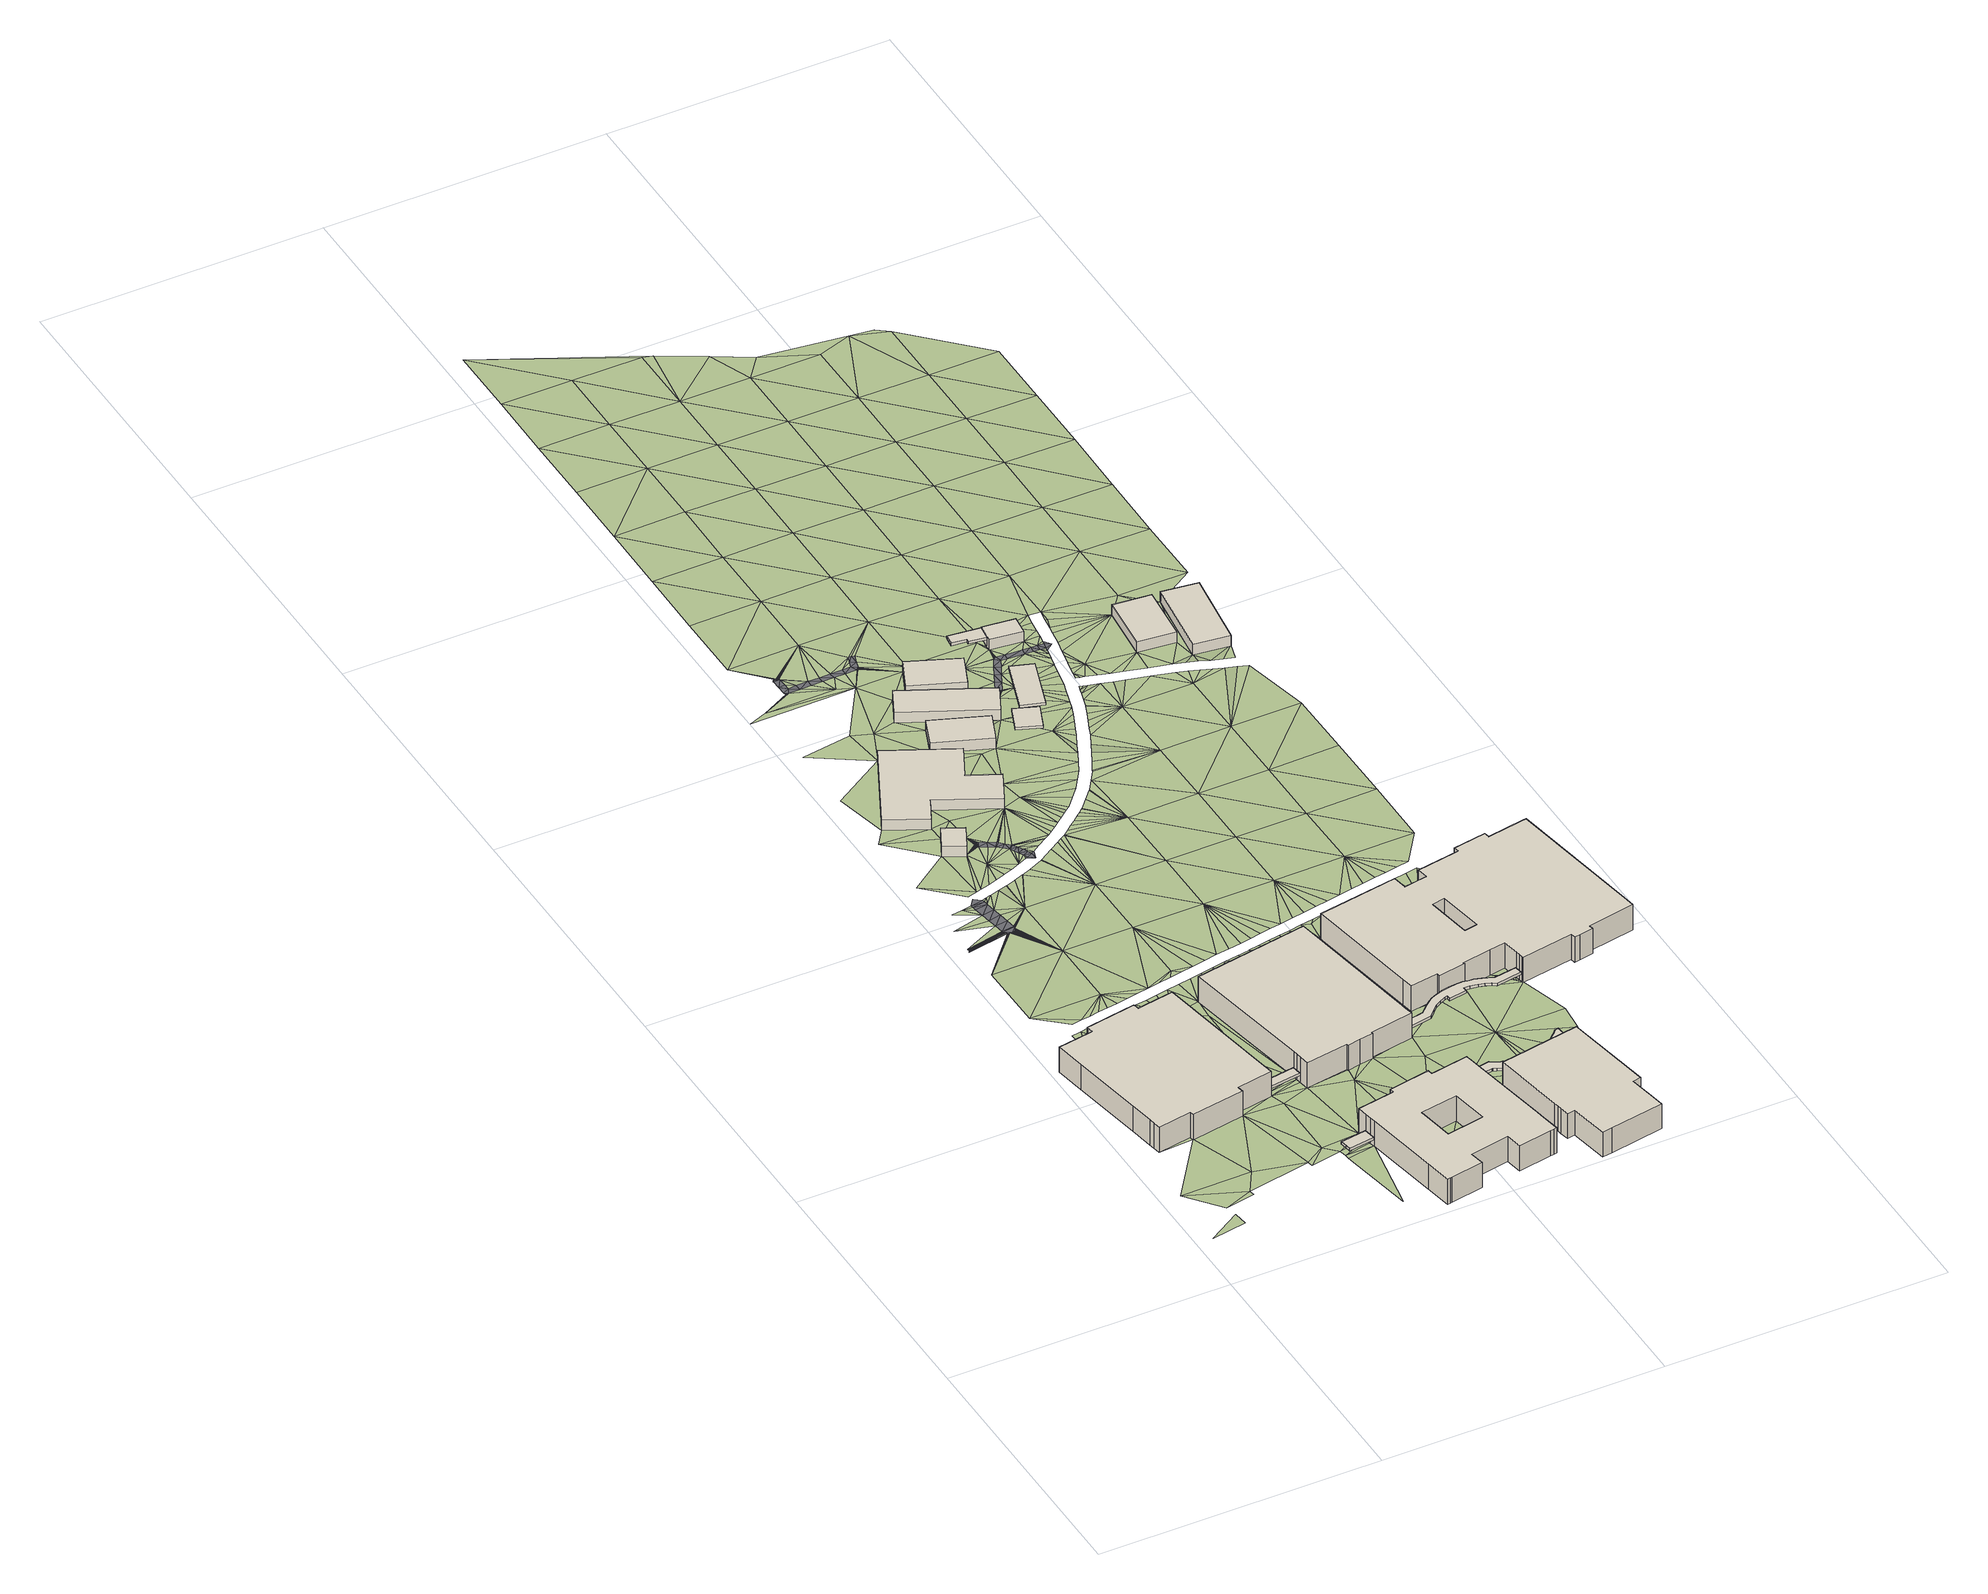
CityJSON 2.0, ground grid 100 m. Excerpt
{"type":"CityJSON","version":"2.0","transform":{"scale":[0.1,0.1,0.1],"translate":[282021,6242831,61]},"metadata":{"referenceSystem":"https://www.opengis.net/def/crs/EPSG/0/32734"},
"CityObjects":{
"building1":{"type":"Building","attributes":{"osm_building":"university","osm_building:levels":"3","osm_address":"Construction Engineering Bellville 7530 Cape Town","plus_code":"4FRW3J9R+9R7","ground_height":63.15,"building_height":9.7,"roof_height":72.85},"geometry":[{"type":"Solid","lod":"1","boundaries":[[[[0,1,2,3]],[[1,4,5,2]],[[4,6,7,5]],[[6,8,9,7]],[[8,10,11,9]],[[10,12,13,11]],[[12,14,15,13]],[[14,16,17,15]],[[16,18,19,17]],[[18,20,21,19]],[[20,22,23,21]],[[22,24,25,23]],[[24,26,27,25]],[[26,28,29,27]],[[28,30,31,29]],[[30,32,33,31]],[[32,34,35,33]],[[34,36,37,35]],[[36,0,3,37]],[[3,2,5,7,9,11,13,15,17,19,21,23,25,27,29,31,33,35,37]],[[36,34,32,30,28,26,24,22,20,18,16,14,12,10,8,6,4,1,0]]]]}]},
"building2":{"type":"Building","attributes":{"osm_building":"roof","osm_building:levels":"1","osm_layer":"1","ground_height":62.9,"bottom_roof_height":65.7,"top_roof_height":66.7},"geometry":[{"type":"Solid","lod":"1","boundaries":[[[[38,39,40,41]],[[39,42,43,40]],[[42,44,45,43]],[[44,46,47,45]],[[46,48,49,47]],[[48,38,41,49]],[[41,40,43,45,47,49]],[[48,46,44,42,39,38]]]]}]},
"building3":{"type":"Building","attributes":{"osm_building":"roof","osm_building:levels":"1","osm_layer":"1","ground_height":63.13,"bottom_roof_height":65.93,"top_roof_height":66.93},"geometry":[{"type":"Solid","lod":"1","boundaries":[[[[50,51,52,53]],[[51,54,55,52]],[[54,56,57,55]],[[56,58,59,57]],[[58,60,61,59]],[[60,50,53,61]],[[53,52,55,57,59,61]],[[60,58,56,54,51,50]]]]}]},
"building4":{"type":"Building","attributes":{"osm_building":"garage","osm_building:levels":"1","plus_code":"4FRW3J9R+VR7","ground_height":62.35,"building_height":4.1,"roof_height":66.45},"geometry":[{"type":"Solid","lod":"1","boundaries":[[[[62,63,64,65]],[[63,66,67,64]],[[66,68,69,67]],[[68,62,65,69]],[[65,64,67,69]],[[68,66,63,62]]]]}]},
"building5":{"type":"Building","attributes":{"osm_building":"university","osm_building:levels":"3","osm_type":"multipolygon","osm_address":"Electrical Engineering Bellville Cape Town","plus_code":"4FRW3J9V+45C","ground_height":63.28,"building_height":9.7,"roof_height":72.98},"geometry":[{"type":"Solid","lod":"1","boundaries":[[[[70,71,72,73]],[[71,74,75,72]],[[74,76,77,75]],[[76,78,79,77]],[[78,80,81,79]],[[80,82,83,81]],[[82,84,85,83]],[[84,86,87,85]],[[86,88,89,87]],[[88,90,91,89]],[[90,92,93,91]],[[92,94,95,93]],[[94,96,97,95]],[[96,98,99,97]],[[98,100,101,99]],[[100,102,103,101]],[[102,104,105,103]],[[104,106,107,105]],[[106,108,109,107]],[[108,110,111,109]],[[110,112,113,111]],[[112,114,115,113]],[[114,116,117,115]],[[116,118,119,117]],[[118,120,121,119]],[[120,122,123,121]],[[122,124,125,123]],[[124,70,73,125]],[[126,127,128,129]],[[127,130,131,128]],[[130,132,133,131]],[[132,126,129,133]],[[73,72,75,77,79,81,83,85,87,89,91,93,95,97,99,101,103,105,107,109,111,113,115,117,119,121,123,125],[129,128,131,133]],[[124,122,120,118,116,114,112,110,108,106,104,102,100,98,96,94,92,90,88,86,84,82,80,78,76,74,71,70],[132,130,127,126]]]]}]},
"building6":{"type":"Building","attributes":{"osm_building":"greenhouse","osm_building:levels":"1","osm_address":"Bellville 7530 Cape Town","plus_code":"4FRW3J9R+XVJ","ground_height":62.22,"building_height":4.1,"roof_height":66.32},"geometry":[{"type":"Solid","lod":"1","boundaries":[[[[134,135,136,137]],[[135,138,139,136]],[[138,140,141,139]],[[140,142,143,141]],[[142,144,145,143]],[[144,146,147,145]],[[146,148,149,147]],[[148,134,137,149]],[[137,136,139,141,143,145,147,149]],[[148,146,144,142,140,138,135,134]]]]}]},
"building7":{"type":"Building","attributes":{"osm_building":"university","osm_building:levels":"3","osm_address":"IT Centre Bellville 7530 Cape Town","plus_code":"4FRW3J9V+C25","ground_height":63.43,"building_height":9.7,"roof_height":73.13},"geometry":[{"type":"Solid","lod":"1","boundaries":[[[[150,151,152,153]],[[151,154,155,152]],[[154,156,157,155]],[[156,158,159,157]],[[158,160,161,159]],[[160,162,163,161]],[[162,164,165,163]],[[164,166,167,165]],[[166,168,169,167]],[[168,170,171,169]],[[170,172,173,171]],[[172,174,175,173]],[[174,176,177,175]],[[176,178,179,177]],[[178,180,181,179]],[[180,182,183,181]],[[182,150,153,183]],[[153,152,155,157,159,161,163,165,167,169,171,173,175,177,179,181,183]],[[182,180,178,176,174,172,170,168,166,164,162,160,158,156,154,151,150]]]]}]},
"building8":{"type":"Building","attributes":{"osm_building":"greenhouse","osm_building:levels":"1","osm_address":"Bellville 7530 Cape Town","plus_code":"4FRW3JCR+2WQ","ground_height":62.2,"building_height":4.1,"roof_height":66.3},"geometry":[{"type":"Solid","lod":"1","boundaries":[[[[184,185,186,187]],[[185,188,189,186]],[[188,190,191,189]],[[190,184,187,191]],[[187,186,189,191]],[[190,188,185,184]]]]}]},
"building9":{"type":"Building","attributes":{"osm_building":"university","osm_building:levels":"3","osm_address":"Electrical Engineering Bellville 7530 Cape Town","plus_code":"4FRW3J9V+47P","ground_height":63.45,"building_height":9.7,"roof_height":73.15},"geometry":[{"type":"Solid","lod":"1","boundaries":[[[[192,193,194,195]],[[193,196,197,194]],[[196,198,199,197]],[[198,200,201,199]],[[200,202,203,201]],[[202,204,205,203]],[[204,206,207,205]],[[206,208,209,207]],[[208,210,211,209]],[[210,212,213,211]],[[212,214,215,213]],[[214,216,217,215]],[[216,218,219,217]],[[218,220,221,219]],[[220,222,223,221]],[[222,192,195,223]],[[195,194,197,199,201,203,205,207,209,211,213,215,217,219,221,223]],[[222,220,218,216,214,212,210,208,206,204,202,200,198,196,193,192]]]]}]},
"building10":{"type":"Building","attributes":{"osm_building":"greenhouse","osm_building:levels":"1","osm_address":"Bellville 7530 Cape Town","plus_code":"4FRW3JCR+3XJ","ground_height":62.15,"building_height":4.1,"roof_height":66.25},"geometry":[{"type":"Solid","lod":"1","boundaries":[[[[224,225,226,227]],[[225,228,229,226]],[[228,230,231,229]],[[230,224,227,231]],[[227,226,229,231]],[[230,228,225,224]]]]}]},
"building11":{"type":"Building","attributes":{"osm_building":"roof","osm_building:levels":"1","osm_layer":"1","ground_height":63.37,"bottom_roof_height":66.17,"top_roof_height":67.17},"geometry":[{"type":"Solid","lod":"1","boundaries":[[[[232,233,234,235]],[[233,236,237,234]],[[236,238,239,237]],[[238,240,241,239]],[[240,242,243,241]],[[242,244,245,243]],[[244,246,247,245]],[[246,248,249,247]],[[248,250,251,249]],[[250,252,253,251]],[[252,254,255,253]],[[254,256,257,255]],[[256,258,259,257]],[[258,260,261,259]],[[260,262,263,261]],[[262,264,265,263]],[[264,266,267,265]],[[266,268,269,267]],[[268,270,271,269]],[[270,272,273,271]],[[272,274,275,273]],[[274,276,277,275]],[[276,278,279,277]],[[278,280,281,279]],[[280,282,283,281]],[[282,284,285,283]],[[284,286,287,285]],[[286,288,289,287]],[[288,290,291,289]],[[290,292,293,291]],[[292,294,295,293]],[[294,296,297,295]],[[296,298,299,297]],[[298,300,301,299]],[[300,302,303,301]],[[302,304,305,303]],[[304,306,307,305]],[[306,308,309,307]],[[308,310,311,309]],[[310,232,235,311]],[[235,234,237,239,241,243,245,247,249,251,253,255,257,259,261,263,265,267,269,271,273,275,277,279,281,283,285,287,289,291,293,295,297,299,301,303,305,307,309,311]],[[310,308,306,304,302,300,298,296,294,292,290,288,286,284,282,280,278,276,274,272,270,268,266,264,262,260,258,256,254,252,250,248,246,244,242,240,238,236,233,232]]]]}]},
"building12":{"type":"Building","attributes":{"osm_building":"greenhouse","osm_building:levels":"1","osm_address":"Bellville 7530 Cape Town","plus_code":"4FRW3JCR+4XP","ground_height":62.24,"building_height":4.1,"roof_height":66.34},"geometry":[{"type":"Solid","lod":"1","boundaries":[[[[312,313,314,315]],[[313,316,317,314]],[[316,318,319,317]],[[318,312,315,319]],[[315,314,317,319]],[[318,316,313,312]]]]}]},
"building13":{"type":"Building","attributes":{"osm_building":"roof","osm_building:levels":"1","osm_layer":"1","ground_height":63.61,"bottom_roof_height":66.41,"top_roof_height":67.41},"geometry":[{"type":"Solid","lod":"1","boundaries":[[[[320,321,322,323]],[[321,324,325,322]],[[324,326,327,325]],[[326,328,329,327]],[[328,330,331,329]],[[330,332,333,331]],[[332,334,335,333]],[[334,336,337,335]],[[336,338,339,337]],[[338,340,341,339]],[[340,342,343,341]],[[342,344,345,343]],[[344,346,347,345]],[[346,348,349,347]],[[348,350,351,349]],[[350,352,353,351]],[[352,354,355,353]],[[354,356,357,355]],[[356,358,359,357]],[[358,360,361,359]],[[360,362,363,361]],[[362,364,365,363]],[[364,366,367,365]],[[366,368,369,367]],[[368,370,371,369]],[[370,372,373,371]],[[372,374,375,373]],[[374,376,377,375]],[[376,378,379,377]],[[378,380,381,379]],[[380,382,383,381]],[[382,384,385,383]],[[384,386,387,385]],[[386,388,389,387]],[[388,390,391,389]],[[390,392,393,391]],[[392,320,323,393]],[[323,322,325,327,329,331,333,335,337,339,341,343,345,347,349,351,353,355,357,359,361,363,365,367,369,371,373,375,377,379,381,383,385,387,389,391,393]],[[392,390,388,386,384,382,380,378,376,374,372,370,368,366,364,362,360,358,356,354,352,350,348,346,344,342,340,338,336,334,332,330,328,326,324,321,320]]]]}]},
"building14":{"type":"Building","attributes":{"osm_building":"roof","osm_building:levels":"1","osm_layer":"1","ground_height":62.23,"bottom_roof_height":65.03,"top_roof_height":66.03},"geometry":[{"type":"Solid","lod":"1","boundaries":[[[[394,395,396,397]],[[395,398,399,396]],[[398,400,401,399]],[[400,394,397,401]],[[397,396,399,401]],[[400,398,395,394]]]]}]},
"building15":{"type":"Building","attributes":{"osm_building":"roof","osm_building:levels":"1","osm_layer":"1","ground_height":61.99,"bottom_roof_height":64.79,"top_roof_height":65.79},"geometry":[{"type":"Solid","lod":"1","boundaries":[[[[402,403,404,405]],[[403,406,407,404]],[[406,408,409,407]],[[408,402,405,409]],[[405,404,407,409]],[[408,406,403,402]]]]}]},
"building16":{"type":"Building","attributes":{"osm_building":"roof","osm_building:levels":"1","osm_layer":"1","ground_height":62.11,"bottom_roof_height":64.91,"top_roof_height":65.91},"geometry":[{"type":"Solid","lod":"1","boundaries":[[[[410,411,412,413]],[[411,414,415,412]],[[414,416,417,415]],[[416,418,419,417]],[[418,420,421,419]],[[420,410,413,421]],[[413,412,415,417,419,421]],[[420,418,416,414,411,410]]]]}]},
"building17":{"type":"Building","attributes":{"osm_building":"garage","osm_building:levels":"1","plus_code":"4FRW3JCV+54C","ground_height":62.11,"building_height":4.1,"roof_height":66.21},"geometry":[{"type":"Solid","lod":"1","boundaries":[[[[422,423,424,425]],[[423,426,427,424]],[[426,428,429,427]],[[428,430,431,429]],[[430,422,425,431]],[[425,424,427,429,431]],[[430,428,426,423,422]]]]}]},
"building18":{"type":"Building","attributes":{"osm_building":"university","osm_building:levels":"3","osm_type":"multipolygon","osm_address":"Civil Engineering and Geomatics Bellville 7530 Cape Town","plus_code":"4FRW3J9V+CCM","ground_height":63.75,"building_height":9.7,"roof_height":73.45},"geometry":[{"type":"Solid","lod":"1","boundaries":[[[[432,433,434,435]],[[433,436,437,434]],[[436,438,439,437]],[[438,440,441,439]],[[440,442,443,441]],[[442,444,445,443]],[[444,446,447,445]],[[446,448,449,447]],[[448,450,451,449]],[[450,452,453,451]],[[452,454,455,453]],[[454,456,457,455]],[[456,458,459,457]],[[458,460,461,459]],[[460,462,463,461]],[[462,464,465,463]],[[464,466,467,465]],[[466,468,469,467]],[[468,470,471,469]],[[470,472,473,471]],[[472,474,475,473]],[[474,476,477,475]],[[476,478,479,477]],[[478,480,481,479]],[[480,482,483,481]],[[482,484,485,483]],[[484,486,487,485]],[[486,488,489,487]],[[488,490,491,489]],[[490,492,493,491]],[[492,494,495,493]],[[494,432,435,495]],[[496,497,498,499]],[[497,500,501,498]],[[500,502,503,501]],[[502,496,499,503]],[[435,434,437,439,441,443,445,447,449,451,453,455,457,459,461,463,465,467,469,471,473,475,477,479,481,483,485,487,489,491,493,495],[499,498,501,503]],[[494,492,490,488,486,484,482,480,478,476,474,472,470,468,466,464,462,460,458,456,454,452,450,448,446,444,442,440,438,436,433,432],[502,500,497,496]]]]}]},
"building19":{"type":"Building","attributes":{"osm_building":"greenhouse","osm_building:levels":"1","osm_address":"G - Horticulture Research 2 Bellville 7530 Cape Town","plus_code":"4FRW3JCV+474","ground_height":62.23,"building_height":4.1,"roof_height":66.33},"geometry":[{"type":"Solid","lod":"1","boundaries":[[[[504,505,506,507]],[[505,508,509,506]],[[508,510,511,509]],[[510,504,507,511]],[[507,506,509,511]],[[510,508,505,504]]]]}]},
"building20":{"type":"Building","attributes":{"osm_building":"greenhouse","osm_building:levels":"1","osm_address":"H - Horticulture Research 1 Bellville 7530 Cape Town","plus_code":"4FRW3JCV+38Q","ground_height":62.29,"building_height":4.1,"roof_height":66.39},"geometry":[{"type":"Solid","lod":"1","boundaries":[[[[512,513,514,515]],[[513,516,517,514]],[[516,518,519,517]],[[518,512,515,519]],[[515,514,517,519]],[[518,516,513,512]]]]}]},
"terrain1":{"type":"TINRelief","geometry":[{"type":"CompositeSurface","lod":"1","boundaries":[[[520,521,522]],[[523,524,525]],[[523,525,526]],[[523,527,524]],[[524,527,528]],[[1,528,529]],[[530,527,523]],[[531,528,527]],[[532,533,534]],[[532,535,533]],[[536,537,538]],[[531,527,530]],[[539,533,535]],[[535,540,539]],[[538,541,536]],[[542,543,536]],[[540,535,544]],[[545,530,546]],[[545,531,530]],[[544,535,547]],[[538,548,541]],[[545,546,549]],[[550,551,531]],[[542,536,541]],[[541,548,552]],[[544,547,553]],[[545,554,531]],[[543,555,556]],[[555,543,557]],[[543,558,557]],[[559,560,561]],[[562,563,561]],[[564,565,559]],[[563,566,567]],[[568,569,564]],[[570,571,568]],[[567,572,573]],[[573,574,575]],[[576,556,575]],[[577,571,570]],[[541,552,578]],[[547,579,553]],[[558,543,542]],[[550,531,554]],[[577,580,581]],[[580,582,581]],[[578,583,541]],[[584,582,585]],[[547,586,587]],[[588,589,590]],[[579,547,591]],[[545,549,592]],[[593,590,589]],[[594,549,593]],[[585,582,595]],[[596,541,583]],[[554,545,592]],[[595,597,585]],[[598,585,597]],[[587,591,547]],[[558,542,599]],[[600,599,542]],[[601,600,542]],[[593,589,602]],[[601,542,603]],[[593,602,594]],[[541,596,604]],[[605,603,542]],[[606,607,608]],[[605,542,609]],[[594,592,549]],[[610,609,542]],[[610,542,611]],[[612,611,542]],[[612,542,613]],[[614,613,542]],[[614,542,615]],[[615,542,616]],[[617,616,542]],[[617,542,618]],[[550,554,162]],[[550,158,619]],[[620,619,156]],[[542,541,621]],[[620,622,587]],[[587,623,591]],[[604,621,541]],[[608,607,624]],[[592,162,554]],[[625,626,627]],[[628,618,629]],[[625,630,626]],[[629,631,628]],[[632,631,629]],[[632,629,633]],[[634,633,629]],[[635,627,636]],[[634,629,637]],[[622,620,156]],[[618,542,629]],[[637,629,638]],[[638,629,636]],[[625,627,639]],[[623,587,640]],[[160,550,162]],[[158,550,160]],[[627,635,639]],[[156,619,158]],[[641,635,636]],[[587,622,642]],[[641,636,629]],[[640,587,643]],[[644,645,646]],[[642,622,156]],[[647,645,624]],[[648,607,649]],[[650,643,587]],[[648,624,607]],[[642,650,587]],[[651,162,592]],[[641,629,652]],[[653,654,649]],[[647,646,645]],[[156,650,642]],[[542,621,655]],[[629,656,652]],[[592,657,658]],[[654,648,649]],[[659,660,621]],[[653,661,654]],[[662,656,629]],[[651,592,658]],[[643,650,663]],[[664,644,135]],[[542,665,629]],[[661,666,654]],[[629,667,662]],[[668,660,659]],[[663,650,669]],[[670,667,629]],[[671,162,651]],[[655,621,660]],[[648,654,672]],[[673,654,666]],[[674,162,671]],[[675,660,668]],[[676,677,648]],[[648,677,678]],[[679,676,648]],[[678,680,648]],[[679,648,681]],[[682,648,680]],[[648,683,681]],[[684,648,682]],[[685,683,648]],[[646,647,686]],[[687,648,684]],[[688,685,648]],[[689,648,687]],[[688,648,690]],[[672,690,648]],[[689,62,648]],[[691,669,650]],[[692,693,694]],[[695,672,654]],[[673,696,654]],[[62,686,647]],[[542,655,665]],[[689,697,698]],[[698,62,689]],[[651,658,699]],[[698,700,62]],[[629,665,670]],[[62,700,701]],[[701,702,62]],[[702,703,62]],[[704,646,686]],[[703,705,62]],[[695,654,706]],[[705,707,62]],[[62,707,708]],[[62,708,709]],[[675,710,660]],[[711,62,709]],[[62,711,712]],[[62,712,713]],[[713,714,62]],[[715,62,714]],[[696,716,654]],[[654,717,706]],[[62,715,718]],[[719,691,650]],[[716,717,654]],[[655,660,710]],[[694,693,720]],[[721,671,651]],[[135,722,723]],[[724,719,650]],[[699,725,651]],[[726,716,696]],[[665,727,670]],[[728,726,696]],[[729,730,696]],[[696,730,728]],[[655,710,731]],[[721,651,732]],[[729,733,730]],[[62,734,686]],[[725,732,651]],[[735,736,737]],[[718,734,62]],[[738,727,665]],[[739,737,740]],[[686,734,704]],[[741,740,737]],[[741,737,742]],[[742,737,743]],[[743,737,744]],[[744,737,745]],[[731,746,655]],[[747,734,718]],[[748,749,750]],[[751,749,748]],[[665,752,738]],[[752,665,753]],[[734,747,754]],[[734,754,755]],[[755,756,734]],[[757,758,759]],[[758,757,750]],[[756,760,734]],[[750,749,758]],[[761,762,763]],[[762,761,764]],[[759,762,764]],[[734,760,765]],[[763,766,765]],[[767,768,769]],[[770,753,665]],[[771,722,135]],[[768,767,772]],[[773,768,772]],[[774,768,773]],[[775,768,774]],[[737,776,745]],[[768,775,777]],[[778,724,650]],[[759,758,762]],[[763,762,766]],[[779,780,781]],[[665,655,782]],[[665,783,770]],[[784,785,725]],[[786,732,725]],[[766,734,765]],[[780,787,781]],[[746,782,655]],[[771,135,788]],[[789,732,790]],[[783,665,791]],[[787,792,793]],[[793,792,794]],[[795,792,796]],[[795,794,792]],[[776,797,745]],[[780,792,787]],[[736,776,737]],[[777,798,768]],[[791,665,799]],[[722,771,736]],[[135,134,788]],[[785,786,725]],[[734,766,800]],[[782,746,801]],[[797,776,802]],[[768,803,804]],[[798,777,805]],[[805,806,798]],[[806,807,798]],[[807,808,798]],[[808,809,798]],[[810,798,809]],[[810,811,798]],[[811,812,798]],[[798,812,813]],[[813,796,798]],[[724,778,814]],[[786,790,732]],[[800,815,734]],[[796,792,798]],[[802,776,816]],[[817,734,815]],[[190,771,788]],[[782,801,818]],[[665,819,799]],[[734,817,820]],[[814,778,821]],[[190,822,771]],[[734,820,823]],[[824,825,826]],[[827,804,803]],[[822,828,771]],[[829,816,776]],[[819,665,782]],[[778,830,821]],[[792,831,798]],[[798,803,768]],[[832,826,825]],[[782,818,833]],[[824,826,834]],[[736,771,828]],[[835,834,826]],[[835,826,785]],[[836,823,837]],[[836,837,134]],[[838,830,778]],[[839,820,817]],[[829,776,736]],[[799,819,840]],[[837,788,134]],[[831,841,798]],[[839,842,820]],[[843,782,833]],[[778,844,838]],[[845,829,736]],[[820,842,846]],[[840,847,848]],[[849,850,790]],[[850,849,851]],[[849,852,851]],[[852,849,853]],[[846,854,820]],[[855,856,853]],[[843,857,782]],[[788,837,185]],[[849,855,853]],[[858,786,785]],[[847,859,848]],[[778,860,844]],[[826,861,785]],[[862,863,827]],[[864,845,736]],[[841,865,798]],[[820,854,866]],[[858,790,786]],[[841,867,865]],[[868,823,820]],[[185,837,823]],[[860,778,856]],[[869,864,736]],[[870,859,847]],[[869,736,871]],[[872,871,736]],[[872,736,873]],[[840,819,847]],[[874,782,857]],[[855,875,856]],[[855,849,876]],[[877,867,878]],[[225,822,190]],[[870,847,879]],[[862,827,803]],[[866,880,820]],[[855,876,875]],[[856,881,860]],[[736,828,882]],[[877,865,867]],[[883,879,847]],[[873,736,882]],[[790,884,849]],[[847,885,883]],[[868,820,880]],[[858,785,861]],[[442,881,856]],[[442,856,875]],[[885,847,886]],[[887,882,828]],[[819,782,888]],[[875,876,442]],[[873,882,889]],[[882,890,889]],[[891,890,882]],[[891,882,892]],[[823,893,185]],[[894,892,882]],[[882,895,894]],[[895,882,896]],[[896,882,897]],[[882,898,897]],[[899,886,847]],[[888,782,874]],[[900,901,902]],[[858,884,790]],[[823,868,903]],[[904,887,828]],[[905,881,442]],[[898,906,907]],[[865,908,798]],[[798,908,803]],[[909,863,910]],[[225,190,911]],[[902,907,906]],[[912,863,862]],[[913,899,847]],[[893,823,903]],[[906,900,902]],[[849,884,914]],[[898,882,906]],[[915,905,442]],[[847,916,913]],[[917,908,865]],[[858,861,918]],[[919,888,874]],[[917,900,908]],[[911,185,225]],[[920,905,915]],[[916,847,921]],[[819,922,847]],[[858,918,923]],[[924,915,442]],[[910,925,909]],[[863,912,910]],[[828,228,904]],[[906,908,900]],[[919,926,888]],[[924,920,915]],[[893,927,185]],[[225,185,928]],[[862,803,929]],[[922,819,888]],[[884,858,930]],[[442,931,924]],[[185,927,928]],[[926,932,888]],[[906,882,318]],[[858,923,933]],[[803,908,929]],[[934,921,847]],[[935,936,925]],[[888,932,937]],[[442,938,931]],[[862,939,912]],[[940,904,228]],[[934,847,922]],[[928,927,941]],[[942,904,940]],[[942,943,904]],[[943,944,904]],[[925,910,935]],[[904,944,945]],[[945,946,904]],[[888,937,947]],[[904,946,948]],[[949,950,921]],[[948,318,904]],[[933,951,858]],[[906,952,908]],[[930,858,953]],[[954,228,955]],[[228,956,955]],[[940,228,954]],[[956,228,957]],[[957,228,958]],[[958,228,959]],[[959,228,960]],[[960,228,961]],[[962,961,228]],[[962,228,963]],[[963,228,964]],[[228,965,964]],[[941,966,928]],[[228,967,965]],[[967,228,968]],[[228,969,968]],[[970,969,228]],[[228,971,970]],[[862,929,939]],[[945,944,972]],[[225,928,973]],[[971,228,974]],[[950,949,975]],[[974,228,976]],[[228,977,976]],[[228,225,978]],[[930,979,980]],[[952,906,318]],[[981,975,949]],[[966,982,928]],[[983,938,442]],[[977,228,984]],[[985,936,986]],[[977,984,987]],[[984,988,987]],[[988,984,989]],[[984,990,989]],[[990,984,991]],[[982,992,928]],[[318,948,993]],[[994,858,951]],[[931,938,995]],[[996,981,949]],[[888,997,922]],[[934,949,921]],[[984,998,991]],[[912,999,910]],[[888,947,997]],[[953,858,994]],[[1000,928,992]],[[978,225,973]],[[1001,318,993]],[[986,936,935]],[[949,1002,996]],[[984,228,978]],[[998,984,1003]],[[979,930,953]],[[1000,973,928]],[[995,938,1004]],[[929,908,1005]],[[1006,318,1001]],[[912,939,999]],[[949,1007,1002]],[[1006,1008,318]],[[318,1008,428]],[[1007,949,1009]],[[318,428,952]],[[997,947,1010]],[[938,1011,1004]],[[1005,908,952]],[[984,978,1012]],[[1013,979,953]],[[1013,1014,979]],[[1015,934,922]],[[979,1014,1016]],[[910,1017,935]],[[1016,1018,979]],[[1003,984,1019]],[[428,1008,1020]],[[428,1020,1021]],[[984,1012,1022]],[[1023,1024,1009]],[[1025,428,1021]],[[1026,428,1025]],[[1027,1028,1029]],[[428,1026,1030]],[[1031,428,1030]],[[1032,1033,1034]],[[1031,1035,428]],[[1035,1036,428]],[[1037,1028,1003]],[[997,1010,1038]],[[1039,428,1036]],[[428,1039,1040]],[[983,1041,1042]],[[428,1040,1043]],[[938,1044,1011]],[[938,983,1044]],[[1045,984,1022]],[[1046,1034,1033]],[[426,952,428]],[[1047,1024,1023]],[[1043,1048,428]],[[929,1049,939]],[[423,952,426]],[[922,997,1015]],[[983,1042,1050]],[[1051,984,1045]],[[1009,949,1023]],[[1028,1037,1029]],[[910,999,1017]],[[1023,1052,1047]],[[984,1051,1053]],[[997,1038,1054]],[[1055,1044,983]],[[423,1005,952]],[[984,1053,1019]],[[1003,1019,1037]],[[1023,1056,1052]],[[1050,1055,983]],[[1049,929,1005]],[[1023,1057,1056]],[[1048,1058,428]],[[1059,1057,1023]],[[986,1060,985]],[[997,1054,1061]],[[986,935,1062]],[[1055,1050,1063]],[[1064,1044,1055]],[[1065,1058,1048]],[[1066,1067,1068]],[[1069,1068,1059]],[[1070,1067,1071]],[[934,1072,949]],[[939,1073,999]],[[1071,1067,1066]],[[1061,1074,997]],[[1015,1075,934]],[[1069,1059,1023]],[[935,1017,1062]],[[1064,1055,1076]],[[1019,1077,1037]],[[1037,1077,1078]],[[1066,1068,1069]],[[1065,1079,1058]],[[1078,1077,1080]],[[1081,1082,1083]],[[1005,423,1084]],[[1077,1085,1080]],[[1080,1085,1086]],[[1081,1083,1087]],[[1073,939,1049]],[[1058,1079,1088]],[[997,1074,1089]],[[1090,1076,1055]],[[1091,1086,1085]],[[1023,949,1072]],[[1092,1084,423]],[[1091,1093,1086]],[[1069,1023,1094]],[[1095,1096,1081]],[[1087,1095,1081]],[[1088,1097,1058]],[[1072,934,1075]],[[1096,1095,1098]],[[1060,1099,985]],[[1088,1100,1101]],[[1102,1092,1058]],[[1101,1097,1088]],[[1103,1095,1087]],[[1104,1015,997]],[[1097,1102,1058]],[[1105,1098,1095]],[[1090,1055,1106]],[[1107,1017,999]],[[1023,1108,1094]],[[1105,1095,1109]],[[1060,986,1062]],[[997,1089,1104]],[[1110,1092,1102]],[[1103,1111,1095]],[[1112,1049,1005]],[[1092,1110,1084]],[[1107,999,1073]],[[1023,1113,1108]],[[1112,1005,1084]],[[1114,1075,1015]],[[1115,1062,1017]],[[1095,1111,505]],[[1116,1117,1118]],[[1119,1023,1072]],[[1119,1113,1023]],[[1117,1116,1120]],[[1095,1121,1109]],[[1122,505,1111]],[[1123,1120,1116]],[[1124,1109,1121]],[[1049,1125,1073]],[[1062,1099,1060]],[[1015,1104,1114]],[[1121,1126,1124]],[[1115,1017,1107]],[[1112,1084,1123]],[[1121,1127,1126]],[[1127,1121,1118]],[[1128,505,1122]],[[1125,1049,1112]],[[1118,1121,1116]],[[1121,1095,505]],[[1123,1116,1121]],[[1099,1062,1129]],[[1119,1130,1113]],[[1075,1131,1072]],[[1107,1073,1132]],[[1133,505,1128]],[[1075,1114,1134]],[[1135,1062,1115]],[[1136,1130,1119]],[[1129,1062,1135]],[[1132,1073,1125]],[[1119,1072,1137]],[[1136,1119,1138]],[[1139,1112,1123]],[[1131,1075,1134]],[[508,505,1133]],[[1140,1123,1121]],[[1138,1119,1141]],[[1142,1115,1107]],[[1143,518,1133]],[[1144,1137,1072]],[[1143,1145,518]],[[1141,1119,1137]],[[518,508,1133]],[[1112,1139,1125]],[[1146,518,1145]],[[1142,1107,1132]],[[1147,1144,1072]],[[1140,1139,1123]],[[1147,1072,1131]],[[1148,518,1146]],[[1135,1149,1129]],[[1115,1150,1135]],[[1151,1140,1121]],[[508,518,1152]],[[518,1148,1153]],[[1154,1132,1125]],[[1150,1115,1142]],[[1153,1148,1155]],[[1151,508,1152]],[[1151,1152,1140]],[[1125,1139,1154]],[[1155,1156,1153]],[[1157,1149,1135]],[[1142,1132,1158]],[[1135,1150,1157]],[[1139,1140,1159]],[[1152,1159,1140]],[[1132,1154,1158]],[[1160,1150,1142]],[[1154,1139,1161]],[[1158,1160,1142]],[[1157,1162,1149]],[[1161,1139,1159]],[[1150,1162,1157]],[[1158,1154,1163]],[[1160,1164,1150]],[[1162,1150,1164]],[[1154,1161,1163]],[[1158,1165,1160]],[[1163,1165,1158]],[[1166,1162,1164]],[[1166,1167,1162]],[[1168,1164,1160]],[[1165,1168,1160]],[[1169,1166,1164]],[[1168,1169,1164]]]}]},
"road1":{"type":"Road","attributes":{"osm_access":"private","osm_highway":"service","osm_lanes":"2","osm_surface":"asphalt"},"geometry":[{"type":"MultiSurface","lod":"1","boundaries":[[[570,568,564]],[[564,559,573]],[[633,570,564]],[[573,559,561]],[[555,557,558]],[[558,599,555]],[[555,603,564]],[[563,567,573]],[[575,556,555]],[[555,573,575]],[[564,573,555]],[[561,563,573]],[[577,570,637]],[[627,595,582]],[[580,636,582]],[[626,597,627]],[[630,1170,598]],[[598,626,630]],[[627,597,595]],[[598,597,626]],[[638,580,577]],[[555,599,603]],[[600,601,603]],[[603,632,564]],[[610,603,605]],[[610,612,603]],[[611,612,610]],[[610,605,609]],[[612,631,603]],[[628,613,614]],[[618,615,616]],[[614,615,628]],[[612,613,628]],[[616,617,618]],[[633,634,570]],[[612,628,631]],[[603,631,632]],[[637,570,634]],[[636,627,582]],[[580,638,636]],[[577,637,638]],[[618,628,615]],[[564,632,633]],[[599,600,603]]]}]},
"road2":{"type":"Road","attributes":{"osm_highway":"service","osm_lanes":"1","osm_surface":"asphalt"},"geometry":[{"type":"MultiSurface","lod":"1","boundaries":[[[682,680,684]],[[678,681,684]],[[687,684,697]],[[678,684,680]],[[679,678,677]],[[681,683,685]],[[685,690,681]],[[690,685,688]],[[672,681,690]],[[687,697,689]],[[677,676,679]],[[697,684,705]],[[678,679,681]],[[681,705,684]],[[681,672,705]],[[701,700,698]],[[702,701,705]],[[702,705,703]],[[707,705,712]],[[698,697,701]],[[709,708,712]],[[712,711,709]],[[712,708,707]],[[701,697,705]],[[712,705,672]],[[712,715,713]],[[712,672,715]],[[726,728,759]],[[733,729,1171]],[[759,728,757]],[[730,748,728]],[[765,761,763]],[[761,765,716]],[[716,764,761]],[[764,716,759]],[[716,726,759]],[[730,733,751]],[[1171,751,733]],[[728,750,757]],[[728,748,750]],[[749,751,1171]],[[751,748,730]],[[718,695,706]],[[754,756,755]],[[706,756,747]],[[706,760,756]],[[754,747,756]],[[713,715,714]],[[715,672,718]],[[706,747,718]],[[718,672,695]],[[717,716,760]],[[716,765,760]],[[760,706,717]]]}]},
"road3":{"type":"Road","attributes":{"osm_highway":"service","osm_lanes":"1","osm_surface":"asphalt"},"geometry":[{"type":"MultiSurface","lod":"1","boundaries":[[[1172,1173,1174]],[[1175,1176,1177]],[[1176,1175,1178]],[[1179,1174,745]],[[779,1180,1179]],[[1178,1181,1176]],[[1178,794,1181]],[[1173,1182,1174]],[[740,741,742]],[[740,742,743]],[[743,744,745]],[[740,743,1183]],[[1182,743,745]],[[1183,1182,1184]],[[1183,1184,1185]],[[1186,739,1183]],[[740,1183,739]],[[1183,743,1182]],[[745,1174,1182]],[[1180,787,1178]],[[1187,1181,1188]],[[1189,1181,769]],[[1181,1189,1190]],[[1191,1189,1192]],[[1192,1189,769]],[[1181,1187,1176]],[[808,806,812]],[[769,1193,1192]],[[773,767,812]],[[810,809,808]],[[807,806,808]],[[810,808,812]],[[812,767,769]],[[767,773,772]],[[773,812,806]],[[777,775,806]],[[773,806,774]],[[806,775,774]],[[777,806,805]],[[769,1181,812]],[[779,1179,745]],[[802,792,797]],[[780,797,792]],[[816,829,831]],[[845,864,878]],[[816,792,802]],[[797,780,779]],[[869,871,864]],[[845,841,829]],[[871,872,873]],[[873,889,871]],[[889,864,871]],[[889,895,864]],[[779,745,797]],[[891,892,894]],[[894,895,890]],[[895,896,897]],[[864,897,898]],[[895,897,864]],[[890,891,894]],[[898,878,864]],[[889,890,895]],[[1178,787,794]],[[845,867,841]],[[841,831,829]],[[816,831,792]],[[810,812,811]],[[813,812,794]],[[795,813,794]],[[796,813,795]],[[1181,794,812]],[[793,794,787]],[[1180,781,787]],[[877,907,917]],[[907,877,878]],[[877,917,865]],[[902,901,917]],[[900,917,901]],[[917,907,902]],[[898,907,878]],[[867,845,878]],[[781,1180,779]]]}]},
"road4":{"type":"Road","attributes":{"osm_highway":"service","osm_lanes":"1","osm_surface":"asphalt"},"geometry":[{"type":"MultiSurface","lod":"1","boundaries":[[[965,967,964]],[[959,960,961]],[[969,961,964]],[[963,964,961]],[[963,961,962]],[[958,959,961]],[[968,964,967]],[[961,969,988]],[[971,974,969]],[[971,969,970]],[[976,969,974]],[[988,976,977]],[[988,977,987]],[[988,989,990]],[[956,961,988]],[[988,969,976]],[[964,968,969]],[[988,991,972]],[[943,942,972]],[[940,954,955]],[[956,957,958]],[[972,955,956]],[[956,958,961]],[[972,944,943]],[[940,955,972]],[[972,942,940]],[[972,946,945]],[[972,956,988]],[[991,946,972]],[[946,998,948]],[[988,990,991]],[[998,946,991]],[[993,998,1003]],[[993,948,998]],[[993,1003,1001]],[[1001,1028,1027]],[[1028,1001,1003]],[[1001,1027,1006]],[[1079,1037,1078]],[[1048,1027,1029]],[[1037,1065,1029]],[[1079,1080,1086]],[[1093,1194,1100]],[[1194,1093,1091]],[[1101,1100,1194]],[[1086,1093,1088]],[[1078,1080,1079]],[[1093,1100,1088]],[[1026,1021,1008]],[[1008,1021,1020]],[[1025,1021,1026]],[[1040,1026,1008]],[[1026,1031,1030]],[[1040,1035,1031]],[[1036,1040,1039]],[[1035,1040,1036]],[[1040,1031,1026]],[[1008,1006,1040]],[[1006,1027,1043]],[[1065,1037,1079]],[[1048,1043,1027]],[[1040,1006,1043]],[[1029,1065,1048]],[[1086,1088,1079]]]}]}
},
"vertices":[
[106,703,18],[110,678,18],[110,678,118],[106,703,118],[231,698,18],[231,698,118],[233,684,18],[233,684,118],[425,716,18],[425,716,118],[421,738,18],[421,738,118],[550,760,18],[550,760,118],[547,778,18],[547,778,118],[544,794,18],[544,794,118],[465,1257,18],[465,1257,118],[334,1235,18],[334,1235,118],[330,1256,18],[330,1256,118],[236,1240,18],[236,1240,118],[149,1225,18],[149,1225,118],[153,1200,18],[153,1200,118],[25,1179,18],[25,1179,118],[43,1071,18],[43,1071,118],[88,811,18],[88,811,118],[102,726,18],[102,726,118],
[617,390,47],[620,372,47],[620,372,57],[617,390,57],[712,387,47],[712,387,57],[709,406,47],[709,406,57],[705,429,47],[705,429,57],[613,415,47],[613,415,57],
[550,778,49],[552,760,49],[552,760,59],[550,778,59],[660,776,49],[660,776,59],[657,795,49],[657,795,59],[655,811,49],[655,811,59],[547,794,49],[547,794,59],
[324,2356,13],[254,2390,13],[254,2390,55],[324,2356,55],[213,2308,13],[213,2308,55],[283,2274,13],[283,2274,55],
[904,98,20],[1045,124,20],[1045,124,120],[904,98,120],[1056,65,20],[1056,65,120],[1175,86,20],[1175,86,120],[1188,88,20],[1188,88,120],[1200,91,20],[1200,91,120],[1196,114,20],[1196,114,120],[1189,155,20],[1189,155,120],[1186,171,20],[1186,171,120],[1184,187,20],[1184,187,120],[1128,500,20],[1128,500,120],[1125,517,20],[1125,517,120],[1122,532,20],[1122,532,120],[1121,538,20],[1121,538,120],[985,514,20],[985,514,120],[982,531,20],[982,531,120],[911,519,20],[911,519,120],[833,505,20],[833,505,120],[836,489,20],[836,489,120],[701,466,20],[701,466,120],[707,430,20],[707,430,120],[711,406,20],[711,406,120],[714,388,20],[714,388,120],[762,119,20],[762,119,120],[779,22,20],[779,22,120],[789,24,20],[789,24,120],[795,25,20],[795,25,120],[914,47,20],[914,47,120],[865,355,20],[1000,379,20],[1000,379,120],[865,355,120],[1023,247,20],[1023,247,120],[888,223,20],[888,223,120],
[505,2712,12],[265,2828,12],[265,2828,53],[505,2712,53],[112,2514,12],[112,2514,53],[250,2447,12],[250,2447,53],[292,2532,12],[292,2532,53],[500,2431,12],[500,2431,53],[553,2540,12],[553,2540,53],[446,2591,12],[446,2591,53],
[980,1353,21],[956,1349,21],[956,1349,121],[980,1353,121],[571,1283,21],[571,1283,121],[657,811,21],[657,811,121],[659,796,21],[659,796,121],[662,777,21],[662,777,121],[667,741,21],[667,741,121],[820,766,21],[820,766,121],[821,760,21],[821,760,121],[867,769,21],[867,769,121],[917,777,21],[917,777,121],[916,783,21],[916,783,121],[1072,810,21],[1072,810,121],[1071,816,21],[1071,816,121],[1068,831,21],[1068,831,121],[1065,845,21],[1065,845,121],[1065,849,21],[1065,849,121],
[427,2784,12],[619,2710,12],[619,2710,53],[427,2784,53],[661,2816,12],[661,2816,53],[468,2891,12],[468,2891,53],
[1492,507,23],[1375,487,23],[1375,487,122],[1492,507,122],[1346,482,23],[1346,482,122],[1319,477,23],[1319,477,122],[1206,458,23],[1206,458,122],[1250,199,23],[1250,199,122],[1253,184,23],[1253,184,122],[1256,167,23],[1256,167,122],[1262,134,23],[1262,134,122],[1290,139,23],[1290,139,122],[1314,1,23],[1314,1,122],[1349,7,23],[1349,7,122],[1544,40,23],[1544,40,122],[1535,92,23],[1535,92,122],[1519,181,23],[1519,181,122],[1548,186,23],[1548,186,122],
[401,2974,10],[701,2831,10],[701,2831,52],[401,2974,52],[748,2929,10],[748,2929,52],[448,3072,10],[448,3072,52],
[1128,517,52],[1131,501,52],[1131,501,62],[1128,517,62],[1195,511,52],[1195,511,62],[1199,511,52],[1199,511,62],[1209,504,52],[1209,504,62],[1229,498,52],[1229,498,62],[1248,491,52],[1248,491,62],[1271,485,52],[1271,485,62],[1294,481,52],[1294,481,62],[1315,482,52],[1315,482,62],[1346,488,52],[1346,488,62],[1378,494,52],[1378,494,62],[1397,502,52],[1397,502,62],[1417,510,52],[1417,510,62],[1438,522,52],[1438,522,62],[1454,535,52],[1454,535,62],[1470,550,52],[1470,550,62],[1478,560,52],[1478,560,62],[1476,574,52],[1476,574,62],[1473,593,52],[1473,593,62],[1460,590,52],[1460,590,62],[1450,577,52],[1450,577,62],[1437,567,52],[1437,567,62],[1425,555,52],[1425,555,62],[1414,545,52],[1414,545,62],[1402,538,52],[1402,538,62],[1387,531,52],[1387,531,62],[1370,529,52],[1370,529,62],[1369,542,52],[1369,542,62],[1338,536,52],[1338,536,62],[1306,529,52],[1306,529,62],[1309,516,52],[1309,516,62],[1295,516,52],[1295,516,62],[1283,519,52],[1283,519,62],[1264,520,52],[1264,520,62],[1244,528,52],[1244,528,62],[1232,531,52],[1232,531,62],[1215,539,52],[1215,539,62],[1203,547,52],[1203,547,62],[1125,532,52],[1125,532,62],
[543,3185,11],[495,3073,11],[495,3073,53],[543,3185,53],[673,2999,11],[673,2999,53],[720,3111,11],[720,3111,53],
[1074,817,54],[1152,831,54],[1152,831,64],[1074,817,64],[1172,852,54],[1172,852,64],[1191,869,54],[1191,869,64],[1211,882,54],[1211,882,64],[1234,893,54],[1234,893,64],[1243,895,54],[1243,895,64],[1244,880,54],[1244,880,64],[1308,892,54],[1308,892,64],[1307,906,54],[1307,906,64],[1328,906,54],[1328,906,64],[1356,902,54],[1356,902,64],[1376,896,54],[1376,896,64],[1396,887,54],[1396,887,64],[1410,877,54],[1410,877,64],[1503,893,54],[1503,893,64],[1501,906,54],[1501,906,64],[1498,921,54],[1498,921,64],[1420,909,54],[1420,909,64],[1403,916,54],[1403,916,64],[1381,924,54],[1381,924,64],[1356,932,54],[1356,932,64],[1341,933,54],[1341,933,64],[1321,937,54],[1321,937,64],[1301,937,54],[1301,937,64],[1269,932,54],[1269,932,64],[1241,927,54],[1241,927,64],[1218,919,54],[1218,919,64],[1196,910,54],[1196,910,64],[1182,899,54],[1182,899,64],[1160,881,54],[1160,881,64],[1149,870,54],[1149,870,64],[1137,859,54],[1137,859,64],[1118,855,54],[1118,855,64],[1111,854,54],[1111,854,64],[1068,846,54],[1068,846,64],[1071,831,54],[1071,831,64],
[699,2732,40],[780,2700,40],[780,2700,50],[699,2732,50],[816,2789,40],[816,2789,50],[734,2821,40],[734,2821,50],
[764,2824,38],[842,2799,38],[842,2799,48],[764,2824,48],[905,2988,38],[905,2988,48],[827,3014,38],[827,3014,48],
[841,3224,39],[727,3238,39],[727,3238,49],[841,3224,49],[722,3199,39],[722,3199,49],[774,3193,39],[774,3193,49],[772,3181,39],[772,3181,49],[834,3173,39],[834,3173,49],
[956,3210,11],[841,3224,11],[841,3224,52],[956,3210,52],[834,3173,11],[834,3173,52],[833,3156,11],[833,3156,52],[948,3142,11],[948,3142,52],
[1432,1387,25],[1404,1383,25],[1404,1383,125],[1432,1387,125],[1372,1377,25],[1372,1377,125],[1349,1373,25],[1349,1373,125],[1340,1425,25],[1340,1425,125],[1054,1377,25],[1054,1377,125],[1124,966,25],[1124,966,125],[1132,924,25],[1132,924,125],[1231,940,25],[1231,940,125],[1233,928,25],[1233,928,125],[1331,945,25],[1331,945,125],[1330,951,25],[1330,951,125],[1432,968,25],[1432,968,125],[1491,978,25],[1491,978,125],[1501,922,25],[1501,922,125],[1503,907,25],[1503,907,125],[1506,894,25],[1506,894,125],[1507,887,25],[1507,887,125],[1693,919,25],[1693,919,125],[1696,901,25],[1696,901,125],[1716,904,25],[1716,904,125],[1767,913,25],[1767,913,125],[1764,928,25],[1764,928,125],[1933,959,25],[1933,959,125],[1926,1003,25],[1926,1003,125],[1842,1496,25],[1842,1496,125],[1834,1495,25],[1834,1495,125],[1698,1472,25],[1698,1472,125],[1694,1492,25],[1694,1492,125],[1576,1472,25],[1576,1472,125],[1579,1453,25],[1579,1453,125],[1425,1427,25],[1425,1427,125],[1457,1100,25],[1410,1092,25],[1410,1092,125],[1457,1100,125],[1383,1254,25],[1383,1254,125],[1429,1262,25],[1429,1262,125],
[1252,3129,12],[1232,2927,12],[1232,2927,53],[1252,3129,53],[1366,2913,12],[1366,2913,53],[1386,3116,12],[1386,3116,53],
[1506,2817,12],[1543,3098,12],[1543,3098,54],[1506,2817,54],[1416,3115,12],[1416,3115,54],[1379,2833,12],[1379,2833,54],
[183,244,15],[175,294,15],[58,221,15],[268,374,17],[69,457,15],[167,337,15],[272,355,17],[318,457,17],[233,684,20],[231,698,20],[496,413,19],[425,716,20],[149,1225,20],[178,1322,20],[144,1317,20],[236,1240,22],[69,1456,22],[171,1366,22],[205,1371,23],[211,1328,22],[245,1333,23],[318,1456,23],[318,1706,21],[69,1706,20],[278,1338,23],[566,457,19],[499,395,19],[330,1256,22],[238,1376,23],[610,415,19],[550,760,21],[421,738,20],[272,1382,23],[312,1343,23],[566,707,21],[213,1867,18],[211,1868,18],[215,1866,18],[217,1866,18],[203,1878,18],[65,1850,17],[204,1876,18],[64,1848,17],[205,1874,18],[202,1880,18],[65,1852,17],[64,1846,17],[206,1872,18],[201,1882,18],[65,1854,17],[201,1884,18],[64,1857,17],[63,1844,17],[208,1871,18],[62,1842,17],[210,1869,18],[61,1840,17],[196,1918,18],[305,1387,23],[352,1350,23],[190,1952,17],[69,1955,17],[185,1986,17],[344,1393,23],[103,2031,17],[141,2037,17],[334,1235,22],[465,1257,23],[664,102,19],[714,388,21],[617,372,19],[391,1357,23],[701,466,21],[615,390,19],[707,430,21],[180,2020,17],[383,1400,23],[178,2033,17],[176,2043,17],[220,1865,18],[222,1865,18],[224,1865,18],[711,406,21],[226,1865,18],[422,1407,23],[228,1866,18],[190,2090,15],[225,2099,16],[69,2205,15],[230,1866,18],[232,1867,18],[234,1868,18],[236,1869,18],[238,1871,18],[239,1872,18],[240,1874,18],[242,1876,18],[243,1878,18],[243,1880,18],[547,778,21],[544,794,21],[462,1413,24],[566,956,23],[430,1363,23],[213,2308,16],[236,2057,18],[221,2040,18],[223,2027,18],[244,1882,18],[318,1955,18],[219,2052,18],[244,1884,18],[245,1886,18],[245,1888,18],[244,1890,18],[254,2061,18],[228,1993,18],[239,1925,18],[234,1959,18],[253,2061,18],[469,1370,24],[287,2071,18],[566,1206,23],[513,1378,24],[112,2514,13],[69,2455,13],[250,2447,13],[253,2390,13],[283,2274,16],[242,2103,16],[571,1283,23],[815,707,23],[320,2081,16],[275,2113,16],[318,2205,16],[566,1706,22],[322,2081,16],[836,489,21],[833,505,21],[506,1421,24],[566,1456,24],[307,2123,16],[356,2094,16],[557,1385,24],[69,2705,12],[566,1955,19],[341,2135,16],[390,2106,16],[550,1429,24],[601,1393,24],[392,2106,16],[821,760,23],[335,2295,16],[375,2147,16],[820,766,23],[593,1436,24],[330,2300,16],[330,2302,16],[330,2304,16],[331,2300,16],[330,2305,16],[332,2299,16],[330,2306,16],[332,2298,16],[330,2307,16],[333,2297,16],[318,2455,14],[330,2308,16],[334,2296,16],[330,2309,16],[335,2296,16],[645,1400,24],[865,355,23],[888,223,23],[1000,380,23],[361,2282,16],[407,2161,16],[331,2310,16],[331,2311,16],[911,519,21],[332,2312,16],[333,2313,16],[334,2314,16],[335,2315,16],[292,2532,13],[336,2315,16],[385,2270,16],[337,2315,16],[338,2316,16],[339,2316,16],[638,1444,24],[340,2316,16],[341,2316,16],[342,2316,16],[343,2315,16],[345,2315,16],[416,2240,16],[400,2255,16],[371,2302,16],[691,1408,25],[1023,247,23],[867,769,23],[247,2979,11],[69,2954,10],[738,1416,25],[982,531,24],[424,2225,16],[425,2121,16],[433,2210,16],[438,2174,16],[441,2194,16],[684,1452,24],[917,777,23],[448,2179,16],[500,2431,14],[4,3180,10],[376,3182,12],[69,3204,10],[476,2143,16],[173,3259,10],[174,3259,10],[175,3258,10],[176,3258,10],[177,3258,10],[178,3258,10],[179,3258,10],[730,1460,25],[397,2288,16],[461,2203,16],[477,2195,16],[453,2220,16],[467,2189,16],[477,2144,16],[479,2145,16],[398,2288,16],[399,2287,16],[400,2286,16],[453,2221,16],[506,2214,16],[443,2237,16],[416,2270,16],[433,2253,16],[539,2235,16],[433,2254,16],[434,2252,16],[432,2254,16],[557,2246,16],[174,3342,9],[69,3454,9],[173,3342,9],[529,2177,16],[318,2954,11],[175,3343,9],[176,3343,9],[177,3343,9],[178,3343,9],[318,3204,12],[179,3343,9],[956,1349,25],[190,3280,10],[219,3280,12],[189,3301,10],[815,1706,23],[563,2198,16],[985,514,24],[1121,538,24],[1063,707,25],[188,3332,9],[427,2785,12],[916,783,23],[1072,810,25],[580,2209,16],[260,3281,12],[188,3333,9],[188,3335,9],[188,3336,9],[187,3337,9],[220,3258,12],[318,3454,12],[598,2220,16],[573,2257,16],[777,1467,25],[260,3259,12],[318,3703,13],[69,3703,9],[180,3343,9],[181,3342,9],[182,3342,9],[183,3341,9],[184,3341,9],[185,3340,9],[185,3339,9],[186,3338,9],[187,3338,9],[784,1424,25],[592,2272,16],[300,3259,12],[612,2288,16],[823,1475,25],[815,1955,21],[566,2455,14],[830,1432,25],[401,2974,11],[553,2540,14],[1128,500,24],[1184,187,23],[1205,458,26],[69,3953,10],[448,3072,12],[341,3260,12],[831,1432,25],[300,3281,12],[1250,199,25],[862,1482,25],[1125,517,24],[1122,532,24],[447,2591,12],[566,2705,12],[869,1439,25],[632,2304,16],[600,2221,16],[340,3282,12],[652,2320,16],[901,1489,25],[908,1446,25],[381,3260,12],[666,2332,14],[815,2205,18],[620,2238,16],[1132,924,26],[1071,816,25],[1068,831,25],[1065,845,26],[1065,849,26],[679,2342,14],[1063,956,26],[980,1353,25],[939,1496,25],[1312,707,26],[640,2254,16],[947,1452,25],[1319,477,26],[318,3953,14],[69,4203,15],[421,3261,12],[428,3329,12],[710,2377,16],[381,3282,12],[766,2448,16],[422,3261,12],[660,2270,16],[423,3261,12],[424,3262,12],[425,3262,12],[978,1503,25],[1063,1206,26],[1124,967,26],[420,3303,12],[413,3283,12],[680,2286,16],[741,2411,16],[986,1459,25],[543,3185,12],[694,2298,18],[1233,928,27],[708,2310,18],[711,2312,18],[495,3073,12],[1063,1706,24],[426,3262,12],[427,3263,12],[428,3263,12],[429,3264,12],[810,2525,16],[430,3265,12],[430,3266,12],[431,3267,12],[431,3268,12],[432,3269,12],[743,2347,16],[450,3326,12],[450,3325,12],[449,3324,12],[791,2485,16],[673,2999,12],[1032,1467,25],[566,3204,12],[440,3297,12],[566,3454,13],[69,4453,15],[318,4453,17],[661,2817,12],[318,4203,18],[774,2383,16],[1231,940,27],[1063,1456,25],[776,2385,16],[439,3328,12],[1346,482,26],[1024,1511,25],[1078,1475,25],[802,2423,16],[1063,1955,23],[1375,487,26],[1124,1483,25],[69,4702,16],[1070,1519,25],[830,2566,16],[815,2705,12],[566,3703,15],[1331,945,27],[1170,1492,25],[1116,1527,25],[1492,507,28],[1063,2205,20],[318,4702,17],[69,4952,17],[1162,1535,25],[1312,1456,26],[566,3953,18],[754,2964,10],[850,2607,12],[754,2965,10],[754,2966,10],[754,2967,10],[754,2969,10],[755,2970,10],[1208,1543,26],[772,3005,10],[1063,2455,16],[828,2462,16],[1550,608,28],[815,3204,11],[1507,887,28],[754,2963,10],[754,2962,10],[755,2961,10],[755,2960,10],[756,2959,10],[756,2958,10],[757,2958,10],[758,2957,10],[759,2956,10],[760,2956,10],[761,2955,10],[762,2955,10],[870,2648,12],[763,2955,10],[764,2955,10],[765,2955,10],[766,2955,10],[767,2955,10],[754,2968,10],[924,2779,12],[768,2955,10],[829,2465,16],[769,2955,10],[770,2956,10],[932,2807,12],[1432,968,27],[1330,951,27],[850,2506,16],[883,2680,12],[1340,1425,26],[815,2954,10],[69,5202,18],[318,4952,17],[771,2957,10],[772,2957,10],[773,2958,10],[773,2959,10],[774,2960,10],[897,2714,12],[789,3039,10],[1560,707,28],[1216,1500,26],[870,2547,16],[1312,1706,25],[792,2995,10],[566,4203,17],[911,2747,12],[806,3074,10],[890,2588,12],[809,3030,10],[1262,1508,26],[815,3454,11],[823,3108,11],[910,2629,12],[824,3109,11],[911,2631,12],[1254,1551,26],[1308,1516,26],[941,2837,11],[1506,894,28],[1503,907,28],[1312,1955,23],[1501,922,28],[566,4453,17],[1491,978,28],[977,2994,11],[825,3110,11],[825,3111,11],[946,2857,11],[1063,2705,13],[924,2664,12],[826,3112,11],[827,3112,11],[840,3092,11],[826,3064,10],[862,3090,11],[828,3113,11],[829,3114,11],[1383,1254,28],[1410,1092,28],[1429,1262,28],[830,3114,11],[831,3114,11],[921,3085,11],[1300,1559,26],[832,3115,11],[833,3115,11],[1349,1373,26],[1372,1377,26],[834,3115,11],[1353,1524,26],[957,2895,11],[1457,1100,28],[938,2697,12],[864,3112,11],[815,3703,13],[1404,1383,26],[966,2937,11],[952,2730,13],[970,2961,11],[1346,1567,26],[1425,1427,26],[965,2763,13],[966,2766,13],[948,3142,12],[975,2795,13],[566,4952,16],[1389,1575,26],[566,4702,16],[1432,1387,26],[1397,1532,26],[923,3107,11],[1020,2855,11],[989,2845,11],[983,2825,13],[1059,2844,11],[994,2863,11],[1006,2859,11],[1312,2455,18],[815,3953,17],[1433,1583,25],[1312,2205,21],[1441,1539,27],[983,3027,11],[950,3083,12],[952,3105,12],[951,3083,12],[1009,2929,11],[1004,2905,11],[1018,2901,11],[1020,3251,12],[988,3050,11],[974,3081,12],[1033,2897,11],[975,3103,12],[1477,1590,26],[1484,1547,27],[992,3069,11],[956,3210,12],[994,3080,12],[1098,2833,11],[1063,2954,11],[1013,2952,11],[1004,3142,12],[1020,2985,11],[601,4943,16],[998,3102,12],[999,3113,12],[1008,3172,12],[1071,2886,11],[1560,1706,26],[1027,3019,11],[1560,1456,27],[815,4203,17],[1136,2822,13],[1031,3042,11],[1014,3212,12],[1110,2875,11],[1063,3454,11],[1213,2800,15],[1560,1955,28],[815,4453,18],[1063,3204,12],[1058,3205,12],[1052,3166,12],[1312,2705,15],[1064,3245,12],[1252,3129,13],[1148,2864,11],[1064,3246,12],[1040,3085,12],[1063,3703,15],[1040,3086,12],[1047,3136,12],[1225,2842,12],[753,4856,17],[1290,2778,15],[1560,2455,20],[1063,3953,19],[1302,2820,15],[1560,2205,25],[815,4702,17],[1328,2767,15],[1436,2726,15],[1363,2753,15],[1312,3454,14],[1312,3204,14],[1400,2740,15],[1063,4203,19],[1341,2809,15],[1472,2713,17],[1342,2808,15],[1379,2795,15],[1508,2699,17],[1415,2781,15],[879,4783,17],[1063,4453,19],[1386,3116,13],[1417,3115,13],[1505,2817,17],[1312,3703,16],[1451,2767,17],[1488,2754,17],[1063,4702,17],[1312,3953,19],[1560,3204,13],[1312,4203,20],[1560,3454,12],[1185,4743,17],[1560,3703,15],[1312,4453,18],[1560,3953,18],[1312,4702,16],[1269,4732,16],[1560,4203,18],[1560,4453,18],
[195,2069,18],
[467,2163,16],
[168,3266,10],[169,3265,10],[168,3267,10],[166,3333,9],[167,3335,9],[166,3334,9],[166,3332,9],[168,3268,10],[167,3300,10],[168,3338,9],[169,3264,10],[171,3261,10],[170,3263,10],[170,3262,10],[172,3260,10],[167,3336,9],[167,3337,9],[169,3340,9],[168,3339,9],[170,3340,9],[171,3341,9],[172,3342,9],
[1018,3089,12]
]}
